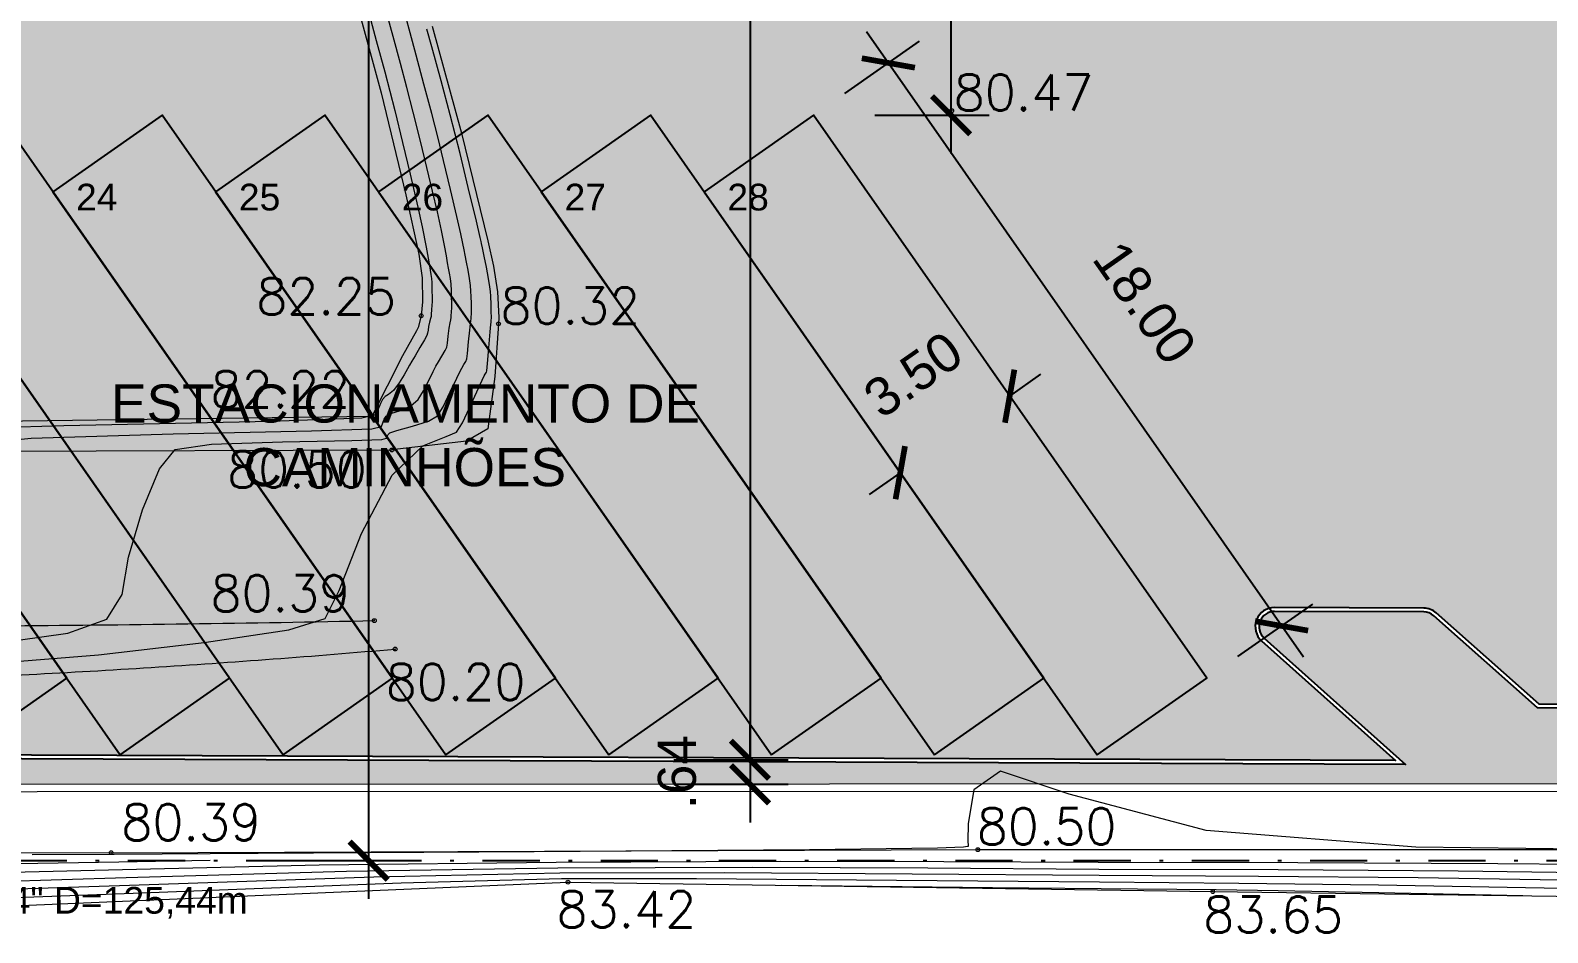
# Model space of a CAD drawing. Header units: inches. Extents: x 1286 to 7442, y -84 to 3420.
# Drawn here: x 1950.77 to 1990.55, y 40.65 to 64.3 of the extents above; entities that cross this region are included whole.
import ezdxf

# ---------------------------------------------------------------- set-up
doc = ezdxf.new("R2010")
doc.units = ezdxf.units.IN
doc.header["$LTSCALE"] = 3
doc.header["$MEASUREMENT"] = 0
doc.linetypes.add('DASHDOT', pattern=[1, 0.5, -0.25, 0, -0.25])
for name, color, linetype in [('ARQ_COTAS', 133, 'Continuous'), ('ARQ_HATCH', 8, 'Continuous'), ('ARQ_INDICAÇÃO', 133, 'Continuous'), ('ARQ_LIMITE', 6, 'DASHDOT'), ('ARQ_PONTO', 133, 'Continuous'), ('ARQ_RUA', 250, 'Continuous'), ('ARQ_TEXTO', 133, 'Continuous')]:
    doc.layers.add(name, color=color, linetype=linetype)
doc.layers.add('ARQ_TOPOGRAFIA', color=8, linetype='Continuous', lineweight=5)
doc.layers.add('ARQ_VISTA', color=2, linetype='Continuous', lineweight=5)
doc.styles.add('1-500', font='arial.ttf', dxfattribs={"height": 1})
doc.styles.add('ROMAN', font='romans__.ttf', dxfattribs={"height": 0.75})
doc.dimstyles.new('1 - 500', dxfattribs={"dimscale": 2, "dimtxt": 1, "dimasz": 0.5, "dimexe": 0.5, "dimexo": 0.5, "dimgap": 0.7, "dimtad": 1, "dimzin": 4, "dimdsep": 46, "dimtxsty": '1-500', "dimblk": 'ARCHTICK', "dimcen": 0.1, "dimdle": 0.5, "dimclrd": 256, "dimclre": 256, "dimclrt": 256, "dimazin": 0, "dimtfac": 1, "dimtix": 1, "dimtofl": 0, "dimtmove": 2, "dimatfit": 3, "dimldrblk": 'OPEN90', "dimfxl": 1, "dimfxlon": 1, "dimtolj": 1, "dimtzin": 0, "dimlwd": -1, "dimlwe": -1, "dimarcsym": 0})

# ---------------------------------------------------------------- blocks, each defined once
blk = doc.blocks.new('_ArchTick')
at = {"color": 0, "linetype": 'ByBlock', "const_width": 0.15}
blk.add_lwpolyline([(-0.5, -0.5), (0.5, 0.5)], dxfattribs=at)
blk = doc.blocks.new('*D80')
at = {"layer": 'ARQ_COTAS', "transparency": 16777216}
for p, q in [((1969.639396854063, 93.51031746615944), (1969.639396854063, 44.1840313292205)), ((1967.639396854063, 92.51031746615944), (1970.639396854063, 92.51031746615944)), ((1967.639396854063, 45.1840313292205), (1970.639396854063, 45.1840313292205))]:
    blk.add_line(p, q, dxfattribs=at)
at = {"layer": 'Defpoints', "color": 0, "transparency": 16777216}
for p in [(1966.143242244922, 92.51031746615944), (1966.143242244922, 45.1840313292205), (1969.639396854063, 45.1840313292205)]:
    blk.add_point(p, dxfattribs=at)
at = {"layer": 'ARQ_COTAS', "transparency": 16777216}
for p, rotation in [((1969.639396854063, 92.51031746615944), 90), ((1969.639396854063, 45.1840313292205), 270)]:
    blk.add_blockref('_ArchTick', p, dxfattribs=dict(at, rotation=rotation))
at = {"layer": 'ARQ_COTAS', "transparency": 16777216, "insert": (1967.728482802221, 68.8471743976894), "char_height": 1, "attachment_point": 5, "rotation": 90, "style": '1-500'}
blk.add_mtext('\\A1;47.33', dxfattribs=at)
blk = doc.blocks.new('_Open90')
at = {"color": 0, "linetype": 'ByBlock', "lineweight": -2}
for p, q in [((-0.5, 0.5), (0, 0)), ((0, 0), (-1, 0)), ((0, 0), (-0.5, -0.5))]:
    blk.add_line(p, q, dxfattribs=at)
blk = doc.blocks.new('*D81')
at = {"layer": 'ARQ_COTAS', "transparency": 16777216}
for p, q in [((1969.639396854066, 45.1840313292205), (1969.639396854066, 46.1840313292205)), ((1967.639396854066, 45.1840313292205), (1970.639396854066, 45.1840313292205)), ((1967.639396854066, 44.542336185397), (1970.639396854066, 44.54233618539701)), ((1969.639396854066, 44.54233618539701), (1969.639396854066, 43.54233618539701))]:
    blk.add_line(p, q, dxfattribs=at)
at = {"layer": 'Defpoints', "color": 0, "transparency": 16777216}
for p in [(1966.143242244922, 45.1840313292205), (1966.143353407896, 44.542336185397), (1969.639396854066, 44.54233618539701)]:
    blk.add_point(p, dxfattribs=at)
at = {"layer": 'ARQ_COTAS', "transparency": 16777216}
for p, rotation in [((1969.639396854066, 45.1840313292205), 270), ((1969.639396854066, 44.54233618539701), 90)]:
    blk.add_blockref('_ArchTick', p, dxfattribs=dict(at, rotation=rotation))
at = {"layer": 'ARQ_COTAS', "transparency": 16777216, "insert": (1967.728823866344, 44.86318375730819), "char_height": 1, "attachment_point": 5, "rotation": 90, "style": '1-500'}
blk.add_mtext('\\A1;.64', dxfattribs=at)
blk = doc.blocks.new('*D89')
at = {"layer": 'ARQ_COTAS', "transparency": 16777216}
for p, q in [((1959.639396854166, 97.63008145174632), (1959.639396854166, 41.5423377893011)), ((1957.639396854166, 96.63008145174632), (1960.639396854166, 96.63008145174632)), ((1957.639396854166, 42.5423377893011), (1960.639396854166, 42.5423377893011))]:
    blk.add_line(p, q, dxfattribs=at)
at = {"layer": 'Defpoints', "color": 0, "transparency": 16777216}
for p in [(1956.143242244797, 96.63008145174632), (1956.152612043656, 42.5423377893011), (1959.639396854166, 42.5423377893011)]:
    blk.add_point(p, dxfattribs=at)
at = {"layer": 'ARQ_COTAS', "transparency": 16777216}
for p, rotation in [((1959.639396854166, 96.63008145174632), 90), ((1959.639396854166, 42.5423377893011), 270)]:
    blk.add_blockref('_ArchTick', p, dxfattribs=dict(at, rotation=rotation))
at = {"layer": 'ARQ_COTAS', "transparency": 16777216, "insert": (1957.728823866444, 69.58620962052314), "char_height": 1, "attachment_point": 5, "rotation": 90, "style": '1-500'}
blk.add_mtext('\\A1;54.09', dxfattribs=at)
blk = doc.blocks.new('*D90')
at = {"layer": 'ARQ_COTAS', "transparency": 16777216}
for p, q in [((1984.150313429017, 47.87357977446834), (1972.694481617958, 64.26760056000796)), ((1972.123977003026, 62.64898574530082), (1974.086974247787, 64.02069111128401)), ((1982.43422563298, 47.89436703831518), (1984.397222877741, 49.26607240429837))]:
    blk.add_line(p, q, dxfattribs=at)
at = {"layer": 'Defpoints', "color": 0, "transparency": 16777216}
for p in [(1973.26727320851, 63.44789952073097), (1971.304275963749, 62.07619415474778), (1981.614524593703, 47.32157544776214)]:
    blk.add_point(p, dxfattribs=at)
at = {"layer": 'ARQ_COTAS', "transparency": 16777216}
for p, rotation in [((1973.26727320851, 63.44789952073097), 124.9451221725611), ((1983.577521838464, 48.69328081374533), 304.9451221725611)]:
    blk.add_blockref('_ArchTick', p, dxfattribs=dict(at, rotation=rotation))
at = {"layer": 'ARQ_COTAS', "transparency": 16777216, "insert": (1979.988496187138, 57.16495030774263), "char_height": 1, "attachment_point": 5, "rotation": 304.9451221725611, "style": '1-500'}
blk.add_mtext('\\A1;18.00', dxfattribs=at)
blk = doc.blocks.new('*D91')
at = {"layer": 'ARQ_COTAS', "transparency": 16777216}
for p, q in [((1976.448656466115, 54.71425987747489), (1975.875864875562, 55.53396091675188)), ((1976.448656466115, 54.71425987747489), (1977.268357505392, 55.28705146802793)), ((1973.579702828645, 52.70948931053942), (1973.006911238092, 53.52919034981642)), ((1973.579702828645, 52.70948931053942), (1972.760001789368, 52.1366977199865))]:
    blk.add_line(p, q, dxfattribs=at)
at = {"layer": 'Defpoints', "color": 0, "transparency": 16777216}
for p in [(1976.459400278725, 54.69888480125508), (1973.579702828645, 52.70948931053942), (1973.590446641256, 52.69411423431961)]:
    blk.add_point(p, dxfattribs=at)
at = {"layer": 'ARQ_COTAS', "transparency": 16777216}
for p, rotation in [((1976.448656466115, 54.71425987747489), 214.9451221725602), ((1973.579702828645, 52.70948931053942), 34.94512217256027)]:
    blk.add_blockref('_ArchTick', p, dxfattribs=dict(at, rotation=rotation))
at = {"layer": 'ARQ_COTAS', "transparency": 16777216, "insert": (1973.919624148216, 55.27825282827075), "char_height": 1, "attachment_point": 5, "rotation": 34.94512217256027, "style": '1-500'}
blk.add_mtext('\\A1;3.50', dxfattribs=at)
blk = doc.blocks.new('*D94')
at = {"layer": 'ARQ_COTAS', "transparency": 16777216}
for p, q in [((1974.910761044421, 61.07619415474786), (1974.910761044421, 93.51031746615946)), ((1972.910761044421, 92.51031746615946), (1975.910761044421, 92.51031746615946)), ((1972.910761044421, 62.07619415474786), (1975.910761044421, 62.07619415474786))]:
    blk.add_line(p, q, dxfattribs=at)
at = {"layer": 'Defpoints', "color": 0, "transparency": 16777216}
for p in [(1970.639396854064, 92.51031746615946), (1974.910761044421, 92.51031746615946), (1971.30427596375, 62.07619415474786)]:
    blk.add_point(p, dxfattribs=at)
at = {"layer": 'ARQ_COTAS', "transparency": 16777216}
for p, rotation in [((1974.910761044421, 92.51031746615946), 90), ((1974.910761044421, 62.07619415474786), 270)]:
    blk.add_blockref('_ArchTick', p, dxfattribs=dict(at, rotation=rotation))
at = {"layer": 'ARQ_COTAS', "transparency": 16777216, "insert": (1972.999846992579, 77.29325581045308), "char_height": 1, "attachment_point": 5, "rotation": 90, "style": '1-500'}
blk.add_mtext('\\A1;30.43', dxfattribs=at)

msp = doc.modelspace()

# ---------------------------------------------------------------- hatches: boundary and pattern name
at = {"layer": 'ARQ_HATCH'}
h = msp.add_hatch(dxfattribs=at)
h.set_pattern_fill('HONEY', color=8, scale=2, angle=315)
h.set_pattern_definition([(315, (0, 0), (0.4182581518689039, -0.1120719340210068), [0.25, -0.5]), (75.00000000000006, (0, 0), (-0.1120719340210065, 0.4182581518689039), [0.25, -0.5]), (14.99999999999995, (0, 0), (0.3061862178478974, 0.3061862178478972), [-0.5, 0.25])])
edge = h.paths.add_edge_path()
edge.add_line((2027.264263873145, 74.93027181012508), (2031.410676407761, 91.98383655521494))
edge.add_arc((2033.256888400558, 91.53494761833191), 1.900000000000196, 110.58273320129791, 166.3342500322517, ccw=False)
edge.add_line((2032.588925276076, 93.31366211603343), (2037.86227917266, 95.29397202513368))
edge.add_line((2037.86227917266, 95.29397202513368), (2043.072160634863, 105.9206885720141))
edge.add_arc((2044.77816516696, 105.0842983900613), 1.900000000000084, 116.9290907431349, 153.8830154237829, ccw=False)
edge.add_line((2043.917679025893, 106.7782770206919), (2053.022069696935, 111.4030118630496))
edge.add_line((2053.022069696935, 111.4030118630496), (2056.359390164587, 118.1862080381203))
edge.add_line((2056.359390164587, 118.1862080381203), (2053.503901311252, 119.7546874097703))
edge.add_line((2053.503901311252, 119.7546874097703), (2054.319026549484, 121.2517000310854))
edge.add_line((2054.319026549484, 121.2517000310854), (2043.547395978262, 126.33061456353))
edge.add_line((2043.547395978262, 126.33061456353), (2037.444955897168, 128.0662651690322))
edge.add_arc((2037.964737353313, 129.8937845910488), 1.900000000000024, 180.4111184818863, 254.12323478683828, ccw=False)
edge.add_line((2036.064786264756, 129.8801515028979), (2035.938087219433, 147.5373386653158))
edge.add_line((2035.938087219433, 147.5373386653158), (2028.886049742801, 160.0683086363287))
edge.add_line((2028.886049742801, 160.0683086363287), (2019.551983432844, 156.9053925044673))
edge.add_line((2019.551983432844, 156.9053925044673), (2019.224547345852, 96.38867509817993))
edge.add_arc((2015.224605895302, 96.41031746797296), 3.999999999999855, 270.00000000175544, 359.68999437549314, ccw=False)
edge.add_line((2015.224605895424, 92.41031746797293), (1829.908059321895, 92.41031746228455))
edge.add_line((1829.908059321895, 92.41031746228455), (1821.139023796369, 51.94682778435836))
edge.add_line((1821.139023796369, 51.94682778435836), (1820.715427310113, 49.99220096145027))
edge.add_line((1820.715427310113, 49.99220096145027), (1819.882381543604, 46.14822762181966))
edge.add_line((1819.882381543604, 46.14822762181966), (1820.586895520249, 45.27151838692734))
edge.add_line((1820.586895520249, 45.27151838692734), (1825.661573923055, 45.25360175867486))
edge.add_line((1825.661573923055, 45.25360175867486), (1825.661079643, 45.11360263122397))
edge.add_line((1825.661079643, 45.11360263122397), (1837.917567904201, 45.07032994939748))
edge.add_line((1837.917567904201, 45.07032994939748), (1837.918238712847, 45.2603287652306))
edge.add_line((1837.918238712847, 45.2603287652306), (1843.088203466844, 45.24207571957579))
edge.add_line((1843.088203466844, 45.24207571957579), (1847.116079432678, 49.56277483984577))
edge.add_arc((1847.481808680162, 49.22183185702399), 0.5000000000000102, 89.76917005364379, 137.0088045831847, ccw=False)
edge.add_line((1847.483823046, 49.72182779933785), (1868.081214267397, 49.63884576341572))
edge.add_arc((1868.079199901558, 49.13884982110188), 0.5000000000000427, 33.18397013226132, 89.76917005364379, ccw=False)
edge.add_line((1868.497658638882, 49.4125143696976), (1870.97321147254, 45.62716212635685))
edge.add_line((1870.97321147254, 45.62716212635685), (1900.946390571415, 45.50640725026851))
edge.add_line((1900.946390571415, 45.50640725026851), (1898.819867647587, 48.7384985865132))
edge.add_arc((1899.23756746294, 49.01332009996092), 0.4999999999999962, 89.76917005364379, 213.3425265700413, ccw=False)
edge.add_line((1899.239581828779, 49.51331604227477), (1901.823614057921, 49.50290558529223))
edge.add_arc((1901.821599692082, 49.00290964297859), 0.4999999999998438, 34.945122172554875, 89.76917005364368, ccw=False)
edge.add_line((1902.23145021172, 49.28930543825498), (1904.885958721593, 45.49053565846148))
edge.add_line((1904.885958721593, 45.49053565846148), (1942.564058627547, 45.33873947193155))
edge.add_line((1942.564058627547, 45.33873947193155), (1940.437535703718, 48.57083080817624))
edge.add_arc((1940.855235519072, 48.84565232162396), 0.4999999999999962, 89.76917005364379, 213.3425265700413, ccw=False)
edge.add_line((1940.857249884911, 49.3456482639378), (1943.257650033538, 49.33597761733893))
edge.add_arc((1943.255635667699, 48.8359816750252), 0.4999999999999291, 34.94512216524589, 89.76917005364379, ccw=False)
edge.add_line((1943.665486187374, 49.12237747024937), (1946.319994696487, 45.32360769051108))
edge.add_line((1946.319994696487, 45.32360769051108), (1986.561594563938, 45.161483766667))
edge.add_line((1986.561594563938, 45.161483766667), (1983.054542666225, 48.30180528033523))
edge.add_arc((1983.388083589192, 48.67429749865212), 0.4999999999999505, 89.76917005364379, 228.1577621708837, ccw=False)
edge.add_line((1983.390097955031, 49.17429344096593), (1987.305575118959, 49.158518906066))
edge.add_arc((1987.30356075312, 48.65852296375247), 0.4999999999997231, 48.46062740960389, 89.76917005364368, ccw=False)
edge.add_line((1987.635128033179, 49.03277306568157), (1990.328791761928, 46.64631878996843))
edge.add_line((1990.328791761928, 46.64631878996843), (2013.483794201778, 46.55301459553719))
edge.add_line((2013.483794201778, 46.55301459553719), (2013.545179060348, 51.58180582048205))
edge.add_line((2013.545179060348, 51.58180582048205), (2012.450108901382, 52.7951534511168))
edge.add_arc((2013.860599214518, 54.06814876789851), 1.899999999999849, 164.556019916617, 222.0668745643654, ccw=False)
edge.add_line((2012.029205782365, 54.57411131262442), (2016.29813887952, 70.02603778015782))
edge.add_arc((2018.129532311673, 69.52007523543185), 1.900000000000261, 110.32742488438049, 164.556019916619, ccw=False)
edge.add_line((2017.469501692134, 71.30174848866083), (2027.264263873145, 74.93027181012508))
h.paths.add_polyline_path([(1891.92789943967, 70.99772158402979), (1891.815981584132, 65.09878317160232), (1891.770455676794, 62.69921500383526), (1891.658537821256, 56.80027659140782), (1864.713386937372, 57.31149459255134), (1864.982748555785, 71.50893958517332)], flags=16)
at = {"layer": 'ARQ_HATCH', "transparency": 33554534}
h = msp.add_hatch(color=124, dxfattribs=at)
h.dxf.hatch_style = 1
h.paths.add_polyline_path([(1868.08081139423, 49.53884657495291), (1847.483420172832, 49.62182861087508, 0.2090913768018032), (1847.189225282175, 49.49458624328143), (1843.224468133435, 45.24159462438485), (1856.89280388899, 45.19333728251831), (1888.226184636285, 44.53057066945212), (2013.471578799441, 44.55226734363185), (2013.471578799441, 45.55230025796133), (2013.482573583643, 46.45301870221703), (1990.29069348999, 46.54647149692543), (1987.568814577167, 48.95792304529568, 0.1822200902164816), (1987.305172245791, 49.05851971760322), (1983.389695081863, 49.07429425250316, 0.6897803296616837), (1983.121250850819, 48.37630372399862), (1986.824362486987, 45.06042432507651), (1946.26773054037, 45.22381743893738), (1943.583516083439, 49.06509831120456, 0.2438848900125911), (1943.25724716037, 49.23597842887623), (1940.856847011743, 49.24564907547504, 0.5983297696780409), (1940.521075666789, 48.62579511086578), (1942.750049376945, 45.23798934748289), (1904.833694565485, 45.39074540688775), (1902.149480107793, 49.2320262791997, 0.2438848899787887), (1901.823211184753, 49.40290639682949), (1899.239178955612, 49.413316853812, 0.5983297696780524), (1898.903407610658, 48.79346288920274), (1901.132381320813, 45.40565712581985), (1870.918981242699, 45.52737979563093), (1868.413966891417, 49.35778145997844, 0.2520418845855966)])

# ---------------------------------------------------------------- linework, layer by layer
at = {"layer": 'ARQ_INDICAÇÃO'}
for points in [[(1948.856625077125, 45.31680488082684), (1951.725578714594, 47.32157544776219), (1941.41533008464, 62.07619415474783), (1938.546376447171, 60.07142358781248)], [(1953.126474488426, 45.31680488082684), (1955.995428125895, 47.32157544776219), (1945.685179495941, 62.07619415474783), (1942.816225858472, 60.07142358781248)], [(1957.396323899727, 45.31680488082684), (1960.265277537196, 47.32157544776219), (1949.955028907242, 62.07619415474783), (1947.086075269773, 60.07142358781248)], [(1961.666173311028, 45.31680488082684), (1964.535126948498, 47.32157544776219), (1954.224878318544, 62.07619415474783), (1951.355924681074, 60.07142358781248)], [(1965.93602272233, 45.31680488082684), (1968.804976359799, 47.32157544776219), (1958.494727729845, 62.07619415474783), (1955.625774092376, 60.07142358781248)], [(1970.205872133631, 45.31680488082684), (1973.0748257711, 47.32157544776219), (1962.764577141146, 62.07619415474783), (1959.895623503677, 60.07142358781248)], [(1974.475721544932, 45.31680488082684), (1977.344675182401, 47.32157544776219), (1967.034426552447, 62.07619415474783), (1964.165472914978, 60.07142358781248)], [(1978.745570956233, 45.31680488082684), (1981.614524593703, 47.32157544776219), (1971.304275963749, 62.07619415474783), (1968.435322326279, 60.07142358781248)]]:
    msp.add_lwpolyline(points, close=True, dxfattribs=at)
at = {"layer": 'ARQ_LIMITE'}
msp.add_lwpolyline([(2056.768954649237, 121.3596924900808), (2043.891094071925, 127.382089434544), (2037.172015684238, 129.104434743876), (2037.06754120901, 147.9771660718866), (2018.122519126209, 181.6411254036971), (2010.089927579847, 199.6688570178844), (2002.34067173921, 209.8162104379185), (1990.860758651299, 216.9020706679471), (1967.983358651304, 225.2690706684978), (1944.921458651301, 233.5713706690616), (1920.735258651275, 240.1220706686177), (1908.659158651299, 241.552670669163), (1862.414958651283, 243.0698706678845), (1819.12765865085, 43.32667067123428), (1856.89280388899, 43.1933372825183), (1888.226184636285, 42.53057066945211), (2013.661578799441, 42.55230025796072), (2013.771958651301, 51.7820706687667), (2018.174458651298, 69.44527066906767), (2029.091858651274, 73.43887066876368), (2033.344658651291, 91.35427066905277), (2039.201958651294, 93.5538706689872), (2044.830058651296, 104.9203706685253), (2054.540958651272, 109.975170668567)], dxfattribs=at)
at = {"layer": 'ARQ_RUA'}
for points in [[(2013.483391250247, 46.45301540739018), (1990.29069348999, 46.54647149692543), (1987.568814577167, 48.95792304529578, 0.1822200902165131), (1987.305172245791, 49.05851971760322), (1983.389695081863, 49.07429425250316, 0.6897803296616857), (1983.121250850819, 48.37630372399858), (1986.824362486987, 45.06042432507651), (1946.26773054037, 45.22381743893738)], [(2013.483794201778, 46.5530145955372), (1990.328791761928, 46.64631878996843), (1987.635128033179, 49.03277306568165, 0.1822200902164751), (1987.305575118959, 49.158518906066), (1983.390097955031, 49.17429344096592, 0.6897803296616897), (1983.054542666225, 48.30180528033523), (1986.561594563938, 45.161483766667), (1946.319994696487, 45.32360769051107)]]:
    msp.add_lwpolyline(points, format="xyb", dxfattribs=at)
at = {"layer": 'ARQ_TOPOGRAFIA', "linetype": 'Continuous', "ltscale": 0.4000000059604645}
for p, q in [((1959.245138252492, 65.31477045303063, 82.26772147329997), (1959.96804548665, 62.66380048764722, 82.26084776916483)), ((1961.305888508552, 64.41193570790665, 80.33266529200344), (1962.073408191925, 61.60754304228202, 80.32660681698829)), ((1959.96804548665, 62.66380048764722, 82.26084776916483), (1960.61347690046, 59.99291020294503, 82.2539740650297)), ((1962.073408191925, 61.60754304228202, 80.32660681698829), (1962.763486005006, 58.7830966733195, 80.32054834197312)), ((1960.61347690046, 59.99291020294503, 82.2539740650297), (1960.952199561627, 58.43512556550876, 82.24998621228092)), ((1962.763486005006, 58.7830966733195, 80.32054834197312), (1962.913231365255, 58.12172794004754, 80.31913539274697)), ((1960.952199561627, 58.43512556550876, 82.24998621228092), (1961.040541189974, 57.81597510015444, 82.24844771107665)), ((1962.913231365255, 58.12172794004754, 80.31913539274697), (1963.021803223284, 57.45137890277282, 80.31773506614626)), ((1961.040541189974, 57.81597510015444, 82.24844771107665), (1961.049206228567, 57.19061403943078, 82.24690920987238)), ((1963.021803223284, 57.45137890277282, 80.31773506614626), (1963.050857275161, 56.77291627077238, 80.31633473954555)), ((1961.049206228567, 57.19061403943078, 82.24690920987238), (1961.016758651287, 56.82227066939549, 82.246)), ((1960.937797069393, 56.5150702189453, 82.24270822773859), (1960.897170262546, 56.42341786844508, 82.24167027162741)), ((1961.016758651287, 56.82227066939549, 82.246), (1960.937797069393, 56.5150702189453, 82.24270822773859)), ((1963.045958651277, 56.61057066952662, 80.316), (1962.944735552202, 55.22832196613626, 80.29807761607066)), ((1963.050857275161, 56.77291627077238, 80.31633473954555), (1963.045958651277, 56.61057066952662, 80.316)), ((1960.897170262546, 56.42341786844508, 82.24167027162741), (1960.531611793664, 55.77049675805346, 82.2338035111611)), ((1960.531611793664, 55.77049675805346, 82.2338035111611), (1959.719358651277, 54.18347066862361, 82.215)), ((1962.944735552202, 55.22832196613626, 80.29807761607066), (1962.763944490394, 53.8542141880639, 80.28015523214127)), ((1959.719358651277, 54.18347066862361, 82.215), (1940.570858651296, 53.91777066921667, 82.268)), ((1962.763944490394, 53.8542141880639, 80.28015523214127), (1962.209236841842, 53.53859708493427, 80.26223284821197)), ((1962.209236841842, 53.53859708493427, 80.26223284821197), (1960.250458651299, 53.30447066796795, 80.5)), ((1940.728258651292, 53.24357066897527, 82.134), (1960.250458651299, 53.30447066796795, 80.5)), ((1933.18655865129, 42.77807066811101, 80.227), (1952.888258651295, 42.74897066911534, 80.389)), ((1952.888258651295, 42.74897066911534, 80.389), (1975.614258651291, 42.8291706688501, 80.505)), ((1975.614258651291, 42.8291706688501, 80.505), (1994.524158651289, 42.83597066847459, 80.483)), ((1941.858258651297, 40.99327066948489, 83.54), (1964.866458651279, 41.97827066888885, 83.424)), ((1964.866458651279, 41.97827066888885, 83.424), (1981.775958651288, 41.73027066921667, 83.653)), ((1981.775958651288, 41.73027066921667, 83.653), (1999.146758651292, 41.50547066924945, 83.326))]:
    msp.add_line(p, q, dxfattribs=at)
at = {"layer": 'ARQ_TOPOGRAFIA', "ltscale": 0.4000000059604645}
for p, q in [((1959.628357888945, 64.82607583736853), (1959.841154509591, 64.03955161234217)), ((1960.283848219889, 64.13851384481268), (1960.120649744717, 64.74012282898502)), ((1960.726541930217, 64.23747607914584), (1960.612941600488, 64.65416981687622)), ((1960.473820150994, 63.4366958386995), (1960.283848219889, 64.13851384481268)), ((1960.884573355946, 63.65449659747855), (1960.726541930217, 64.23747607914584)), ((1961.295326560958, 63.87229735439495), (1961.169235640515, 64.33643831534164)), ((1959.841154509591, 64.03955161234217), (1960.063066945982, 63.21889507992045)), ((1961.537050959148, 62.98124193062858), (1961.295326560958, 63.87229735439495)), ((1960.645109424036, 62.80071823520438), (1960.473820150994, 63.4366958386995)), ((1961.091080191563, 62.8909800838478), (1960.884573355946, 63.65449659747855)), ((1960.063066945982, 63.21889507992045), (1960.199138656422, 62.71045638656096)), ((1961.294467863587, 62.12552507815735), (1961.091080191563, 62.8909800838478)), ((1961.778180909187, 62.08891519753114), (1961.537050959148, 62.98124193062858)), ((1960.199138656422, 62.71045638656096), (1960.327041772416, 62.19874484127239)), ((1960.810754817987, 62.16213496064619), (1960.645109424036, 62.80071823520438)), ((1960.327041772416, 62.19874484127239), (1960.528423221713, 61.3638204190679)), ((1960.989456082043, 61.4366981409289), (1960.810754817987, 62.16213496064619)), ((1961.450488942373, 61.50957586278991), (1961.294467863587, 62.12552507815735)), ((1961.911521802733, 61.58245358278827), (1961.778180909187, 62.08891519753114)), ((1974.929058651283, 62.19737066922561), (1974.929058651283, 62.19737066922561)), ((1960.528423221713, 61.3638204190679), (1960.728200444417, 60.52978657221274)), ((1961.164061952721, 60.71144821157531), (1960.989456082043, 61.4366981409289)), ((1961.599923461054, 60.89310985093788), (1961.450488942373, 61.50957586278991)), ((1962.035784969357, 61.07477148657517), (1961.911521802733, 61.58245358278827)), ((1961.783041226812, 60.13395625015573), (1961.599923461054, 60.89310985093788)), ((1962.252061976254, 60.18096330238358), (1962.035784969357, 61.07477148657517)), ((1960.728200444417, 60.52978657221274), (1960.844999727899, 60.03994214756266)), ((1961.314020477341, 60.08694919792787), (1961.164061952721, 60.71144821157531)), ((1961.441027958866, 59.54657118989007), (1961.314020477341, 60.08694919792787)), ((1961.953043681093, 59.42281830718593), (1961.783041226812, 60.13395625015573)), ((1962.465059403261, 59.2990654207565), (1962.252061976254, 60.18096330238358)), ((1960.844999727899, 60.03994214756266), (1960.92901223664, 59.67032407818214)), ((1960.92901223664, 59.67032407818214), (1961.040785818641, 59.15354824846462)), ((1961.549283171353, 59.06077461911217), (1961.441027958866, 59.54657118989007)), ((1962.057780524065, 58.96800098975972), (1961.953043681093, 59.42281830718593)), ((1962.566277876747, 58.87522736040727), (1962.465059403261, 59.2990654207565)), ((1961.040785818641, 59.15354824846462), (1961.150730178739, 58.61580821534471)), ((1961.63074651764, 58.66557518986837), (1961.549283171353, 59.06077461911217)), ((1962.11076285657, 58.71534216439203), (1962.057780524065, 58.96800098975972)), ((1961.150730178739, 58.61580821534471), (1961.218732299243, 58.23675571789817)), ((1961.679425159138, 58.39527157915608), (1961.63074651764, 58.66557518986837)), ((1962.140118019033, 58.55378743855135), (1962.11076285657, 58.71534216439203)), ((1962.166776909191, 58.40718055737988), (1962.140118019033, 58.55378743855135)), ((1962.590779195471, 58.76510913705305), (1962.566277876747, 58.87522736040727)), ((1962.600810878928, 58.71230329794661), (1962.590779195471, 58.76510913705305)), ((1962.623802156439, 58.6026220511444), (1962.600810878928, 58.71230329794661)), ((1962.671939162992, 58.38165992719905), (1962.623802156439, 58.6026220511444)), ((1961.218732299243, 58.23675571789817), (1961.252726414608, 58.0162975679882)), ((1961.709751661914, 58.21173906361536), (1961.679425159138, 58.39527157915608)), ((1961.737576785399, 58.06550083344654), (1961.709751661914, 58.21173906361536)), ((1962.20475797421, 58.22358038125412), (1962.166776909191, 58.40718055737988)), ((1962.247626301822, 58.01300813106672), (1962.20475797421, 58.22358038125412)), ((1962.731253945898, 58.09192111378388), (1962.671939162992, 58.38165992719905)), ((1962.783418962139, 57.80061976833121), (1962.731253945898, 58.09192111378388)), ((1961.252726414608, 58.0162975679882), (1961.270395596588, 57.90742128750161)), ((1961.270395596588, 57.90742128750161), (1961.28037101364, 57.85518216749505)), ((1961.28037101364, 57.85518216749505), (1961.287916196965, 57.80261503567771)), ((1961.287916196965, 57.80261503567771), (1961.293876031577, 57.6926050543584)), ((1961.293876031577, 57.6926050543584), (1961.298126440979, 57.49661698972658)), ((1961.763998657745, 57.93409514834956), (1961.737576785399, 58.06550083344654)), ((1961.786417118699, 57.80194994656221), (1961.763998657745, 57.93409514834956)), ((1961.802191486047, 57.65403680538611), (1961.786417118699, 57.80194994656221)), ((1962.284918040405, 57.80128485744671), (1962.247626301822, 58.01300813106672)), ((1962.310506940488, 57.61546855082587), (1962.284918040405, 57.80128485744671)), ((1962.818822394929, 57.57690029999093), (1962.783418962139, 57.80061976833121)), ((1961.298126440979, 57.49661698972658), (1961.30108614812, 57.30058364232854)), ((1961.30108614812, 57.30058364232854), (1961.302606258792, 57.18552425538973)), ((1961.810014782142, 57.48300997575597), (1961.802191486047, 57.65403680538611)), ((1961.813955369627, 57.31171077152566), (1961.810014782142, 57.48300997575597)), ((1961.817752771185, 57.16370618192331), (1961.813955369627, 57.31171077152566)), ((1962.321903123306, 57.46940295806007), (1962.310506940488, 57.61546855082587)), ((1962.326824591193, 57.32283790072278), (1962.321903123306, 57.46940295806007)), ((1962.332899283578, 57.1418881047316), (1962.326824591193, 57.32283790072278)), ((1962.833791464469, 57.45579594222681), (1962.818822394929, 57.57690029999093)), ((1962.839693812701, 57.3339650299199), (1962.833791464469, 57.45579594222681)), ((1962.84804579597, 57.12007002940253), (1962.839693812701, 57.3339650299199)), ((1961.290643508681, 56.97799429705218), (1961.281036400982, 56.86591387202815)), ((1961.299724610395, 57.09833581780867), (1961.290643508681, 56.97799429705218)), ((1961.302606258792, 57.18552425538973), (1961.299724610395, 57.09833581780867)), ((1961.806417041331, 56.83029601385669), (1961.813232337754, 56.92030203005151)), ((1961.813232337754, 56.92030203005151), (1961.818455809047, 57.03527883848027)), ((1961.818455809047, 57.03527883848027), (1961.817752771185, 57.16370618192331)), ((1962.337187007641, 56.97222185728923), (1962.332899283578, 57.1418881047316)), ((1962.335821166827, 56.86260976118819), (1962.337187007641, 56.97222185728923)), ((1962.855918206264, 56.9091648760982), (1962.84804579597, 57.12007002940253)), ((1962.858409995901, 56.80491749232487), (1962.855918206264, 56.9091648760982)), ((1961.016758651287, 56.82227066939549), (1961.016758651287, 56.82227066939549)), ((1961.213107597188, 56.54294543748573), (1961.196811743273, 56.44462016632632)), ((1961.239341398807, 56.65790186298863), (1961.213107597188, 56.54294543748573)), ((1961.263778846293, 56.75384888088183), (1961.239341398807, 56.65790186298863)), ((1961.275115738612, 56.80652047728972), (1961.263778846293, 56.75384888088183)), ((1961.281036400982, 56.86591387202815), (1961.275115738612, 56.80652047728972)), ((1961.751419608441, 56.49529167858736), (1961.77507157841, 56.63648804126159)), ((1961.77507157841, 56.63648804126159), (1961.793224198093, 56.71944281680361)), ((1961.793224198093, 56.71944281680361), (1961.801724768553, 56.77250759525077)), ((1961.801724768553, 56.77250759525077), (1961.806417041331, 56.83029601385669)), ((1962.289731619665, 56.44763791782633), (1962.310801758013, 56.61507421580927)), ((1962.310801758013, 56.61507421580927), (1962.322669549834, 56.68503674900011)), ((1962.322669549834, 56.68503674900011), (1962.328333798523, 56.73849470948652)), ((1962.328333798523, 56.73849470948652), (1962.33179768168, 56.79467815195994)), ((1962.33179768168, 56.79467815195994), (1962.335821166827, 56.86260976118819)), ((1962.828043630889, 56.39998415892796), (1962.846531937645, 56.59366039221958)), ((1962.846531937645, 56.59366039221958), (1962.852114901605, 56.6506306849219)), ((1962.852114901605, 56.6506306849219), (1962.854942828493, 56.70448182744757)), ((1962.854942828493, 56.70448182744757), (1962.857178322, 56.75906029378847)), ((1962.857178322, 56.75906029378847), (1962.858409995901, 56.80491749232487)), ((1963.045958651277, 56.61057066952662), (1963.045958651277, 56.61057066952662)), ((1961.103150781146, 56.19287566317097), (1960.985974047118, 55.98798567836956)), ((1961.163607216284, 56.30610573513285), (1961.103150781146, 56.19287566317097)), ((1961.184920014861, 56.36980158870892), (1961.163607216284, 56.30610573513285)), ((1961.196811743273, 56.44462016632632), (1961.184920014861, 56.36980158870892)), ((1961.68770988235, 55.99783551728205), (1961.707928618376, 56.10210956668333)), ((1961.707928618376, 56.10210956668333), (1961.728133068933, 56.29045261291639)), ((1961.728133068933, 56.29045261291639), (1961.751419608441, 56.49529167858736)), ((1962.230937221921, 55.83441754465775), (1962.259454394622, 56.13628505764381)), ((1962.259454394622, 56.13628505764381), (1962.289731619665, 56.44763791782633)), ((1962.79077572031, 55.98211750423388), (1962.828043630889, 56.39998415892796)), ((1960.858981339105, 55.77170808089749), (1960.770745716338, 55.62759097328262)), ((1960.985974047118, 55.98798567836956), (1960.858981339105, 55.77170808089749)), ((1961.471840460017, 55.61196595093087), (1961.561524560664, 55.76470434142129)), ((1961.561524560664, 55.76470434142129), (1961.644276477444, 55.90940063295738)), ((1961.644276477444, 55.90940063295738), (1961.68770988235, 55.99783551728205)), ((1962.211812548474, 55.68956530129389), (1962.230937221921, 55.83441754465775)), ((1962.753945825465, 55.56672552449481), (1962.79077572031, 55.98211750423388)), ((1960.657281940443, 55.4274006023802), (1960.573402896454, 55.276422510276)), ((1960.712034188986, 55.52988771198169), (1960.657281940443, 55.4274006023802)), ((1960.770745716338, 55.62759097328262), (1960.712034188986, 55.52988771198169)), ((1961.216413907463, 55.12608546053843), (1961.330417736277, 55.36030389776305)), ((1961.330417736277, 55.36030389776305), (1961.404821364489, 55.50007772667185)), ((1961.404821364489, 55.50007772667185), (1961.471840460017, 55.61196595093087)), ((1961.948801283539, 55.19072008168177), (1962.038897012641, 55.37256448006109)), ((1962.038897012641, 55.37256448006109), (1962.084699580959, 55.45222382096426)), ((1962.084699580959, 55.45222382096426), (1962.137075074239, 55.54142300633566)), ((1962.137075074239, 55.54142300633566), (1962.185402173771, 55.62592560646907)), ((1962.185402173771, 55.62592560646907), (1962.211812548474, 55.68956530129389)), ((1962.697558701871, 55.29248169286029), (1962.712625587756, 55.31814166938738)), ((1962.712625587756, 55.31814166938738), (1962.726527870098, 55.34245057811813)), ((1962.726527870098, 55.34245057811813), (1962.73591521454, 55.38129508716838)), ((1962.73591521454, 55.38129508716838), (1962.753945825465, 55.56672552449481)), ((1960.439282372088, 55.06017396075503), (1960.28921249793, 54.8620955388792)), ((1960.573402896454, 55.276422510276), (1960.439282372088, 55.06017396075503)), ((1961.081576416753, 54.85719856096284), (1961.216413907463, 55.12608546053843)), ((1961.775545874425, 54.82477031869666), (1961.948801283539, 55.19072008168177)), ((1962.334677841416, 54.52345517685489), (1962.56718483083, 55.02113626560048)), ((1962.56718483083, 55.02113626560048), (1962.672972660821, 55.24505123531298)), ((1962.672972660821, 55.24505123531298), (1962.697558701871, 55.29248169286029)), ((1959.948213156709, 54.51879699935989), (1959.887325521606, 54.37069615011887)), ((1960.003893628094, 54.6310120973535), (1959.948213156709, 54.51879699935989)), ((1960.069446937548, 54.70474720036463), (1960.003893628094, 54.6310120973535)), ((1960.163292970876, 54.75947231462077), (1960.069446937548, 54.70474720036463)), ((1960.28921249793, 54.8620955388792), (1960.163292970876, 54.75947231462077)), ((1960.749193691317, 54.4593808710374), (1960.941635464569, 54.6298183504291)), ((1960.941635464569, 54.6298183504291), (1961.081576416753, 54.85719856096284)), ((1961.58974993708, 54.43797461351232), (1961.775545874425, 54.82477031869666)), ((1962.097923457379, 54.01875066419915), (1962.334677841416, 54.52345517685489)), ((1959.465450603533, 54.13388891367094), (1957.085385442148, 54.0515850636907)), ((1959.834149372171, 54.23012267833428), (1959.465450603533, 54.13388891367094)), ((1959.719358651277, 54.18347066862361), (1959.719358651277, 54.18347066862361)), ((1959.887325521606, 54.37069615011887), (1959.834149372171, 54.23012267833428)), ((1960.008236564801, 54.01545432245211), (1960.048828321556, 54.114188222567)), ((1960.048828321556, 54.114188222567), (1960.097708243778, 54.19180023519174)), ((1960.097708243778, 54.19180023519174), (1960.223727705878, 54.26057060656921)), ((1960.223727705878, 54.26057060656921), (1960.474776475214, 54.34241631476061)), ((1960.474776475214, 54.34241631476061), (1960.749193691317, 54.4593808710374)), ((1961.209174884734, 54.05666619760768), (1961.443988557108, 54.19946274010317)), ((1961.443988557108, 54.19946274010317), (1961.58974993708, 54.43797461351232)), ((1951.644955698768, 53.93981899356321), (1946.05515518961, 53.77049131167905)), ((1950.786789676833, 53.61531776411311), (1954.513323349605, 53.72820288536922)), ((1957.085385442148, 54.0515850636907), (1951.644955698768, 53.93981899356321)), ((1954.513323349605, 53.72820288536922), (1958.140276511887, 53.80271359940843)), ((1958.140276511887, 53.80271359940843), (1959.726986619429, 53.85758283397035)), ((1959.726986619429, 53.85758283397035), (1959.972785798531, 53.92173867707924)), ((1959.972785798531, 53.92173867707924), (1960.008236564801, 54.01545432245211)), ((1960.149443486433, 53.70957944577412), (1960.191522859463, 53.75258837489263)), ((1960.191522859463, 53.75258837489263), (1960.378008474236, 53.81639401463644)), ((1960.378008474236, 53.81639401463644), (1960.78625997961, 53.92536031303779)), ((1960.78625997961, 53.92536031303779), (1961.209174884734, 54.05666619760768)), ((1961.669156078122, 53.65395152604059), (1961.946341649589, 53.76910712977723)), ((1961.946341649589, 53.76910712977723), (1962.097923457379, 54.01875066419915)), ((1948.923029262212, 53.42770420795159), (1950.786789676833, 53.61531776411311)), ((1954.151899118082, 52.81155261432604), (1954.569204799413, 53.32070031052307)), ((1954.569204799413, 53.32070031052307), (1955.518424164056, 53.46014421840982)), ((1955.518424164056, 53.46014421840982), (1957.381691000443, 53.51658677717523)), ((1957.381691000443, 53.51658677717523), (1959.195167581569, 53.55384213326351)), ((1959.195167581569, 53.55384213326351), (1959.988522635354, 53.58127675054447)), ((1959.988522635354, 53.58127675054447), (1960.111422224891, 53.61335467209891)), ((1960.111422224891, 53.61335467209891), (1960.129147608055, 53.66021249664799)), ((1960.129147608055, 53.66021249664799), (1960.149443486433, 53.70957944577412)), ((1960.254862725404, 52.64202335698382), (1961.06306516931, 53.41703005356566)), ((1961.06306516931, 53.41703005356566), (1961.669156078122, 53.65395152604059)), ((1960.250458651299, 53.30447066796795), (1960.250458651299, 53.30447066796795)), ((1953.71111045573, 51.73745194671528), (1954.151899118082, 52.81155261432604)), ((1959.453602264915, 51.11816648987905), (1960.254862725404, 52.64202335698382)), ((1953.344362160209, 50.49185047333912), (1953.71111045573, 51.73745194671528)), ((1958.867280795053, 49.61697770317868), (1959.453602264915, 51.11816648987905)), ((1953.174594662345, 49.51842065749542), (1953.344362160209, 50.49185047333912)), ((1952.773496713216, 48.87301481177882), (1953.174594662345, 49.51842065749542)), ((1958.500337229332, 48.8856036722459), (1958.867280795053, 49.61697770317868)), ((1951.754829967471, 48.50422088837103), (1952.773496713216, 48.87301481177882)), ((1955.328951371212, 48.26040132379011), (1957.544034616778, 48.59142157470659)), ((1957.544034616778, 48.59142157470659), (1958.500337229332, 48.8856036722459)), ((1959.78865865128, 48.83177066815869), (1959.78865865128, 48.83177066815869)), ((1950.451899373689, 48.31938955036775), (1951.754829967471, 48.50422088837103)), ((1952.556103229774, 47.93265327846483), (1955.328951371212, 48.26040132379011)), ((1950.057936158544, 47.73499819671587), (1952.556103229774, 47.93265327846483)), ((1960.334958651296, 48.08687066880838), (1960.334958651296, 48.08687066880838)), ((1976.211366913038, 44.88759734516815), (1975.510184474395, 44.39834871737138)), ((1978.008681383613, 44.28494106268362), (1976.211366913038, 44.88759734516815)), ((1975.510184474395, 44.39834871737138), (1975.364108831, 43.51111093943791)), ((1981.601644179947, 43.33458440227286), (1978.008681383613, 44.28494106268362)), ((1975.364108831, 43.51111093943791), (1975.350004889206, 43.05240753142015)), ((1975.350004889206, 43.05240753142015), (1975.357807069948, 42.9410727623649)), ((1987.093974324747, 42.89327212085799), (1981.601644179947, 43.33458440227286)), ((1952.969286921685, 42.70495325175897), (1950.818486264518, 42.69141374377386)), ((1952.888258651295, 42.74897066911534), (1952.888258651295, 42.74897066911534)), ((1956.739755099337, 42.732620865459), (1952.969286921685, 42.70495325175897)), ((1963.978148238111, 42.77424516750352), (1956.739755099337, 42.732620865459)), ((1971.203560423677, 42.82245535438732), (1963.978148238111, 42.77424516750352)), ((1974.552032008756, 42.86653228139357), (1971.203560423677, 42.82245535438732)), ((1975.237416516513, 42.89762599428968), (1974.552032008756, 42.86653228139357)), ((1975.344114089781, 42.9105574324526), (1975.237416516513, 42.89762599428968)), ((1975.360898179719, 42.91296190058664), (1975.344114089781, 42.9105574324526)), ((1975.357807069948, 42.9410727623649), (1975.361837320543, 42.91711920162515)), ((1975.361837320543, 42.91711920162515), (1975.360898179719, 42.91296190058664)), ((1975.614258651291, 42.8291706688501), (1975.614258651291, 42.8291706688501)), ((1992.047710698611, 42.82978952338771), (1987.093974324747, 42.89327212085799)), ((1953.181673083938, 42.29899969545976), (1948.297952166253, 42.17969116231279)), ((1953.085875621375, 42.50202757714168), (1948.917786841619, 42.43152086471991)), ((1955.485591454013, 42.54222223942951), (1953.085875621375, 42.50202757714168)), ((1958.34007366178, 42.42261076381282), (1953.181673083938, 42.29899969545976)), ((1953.277470546502, 42.09597181377784), (1959.057067994658, 42.26719688286857)), ((1964.556104499283, 42.49460094829873), (1958.34007366178, 42.42261076381282)), ((1959.057067994658, 42.26719688286857), (1964.603410471482, 42.35444880125896)), ((1964.65071644371, 42.21429665421919), (1959.774062327564, 42.11178300192432)), ((1970.439334321378, 42.51731712220089), (1964.556104499283, 42.49460094829873)), ((1964.603410471482, 42.35444880125896), (1969.703978021822, 42.36987549101786)), ((1968.968621722237, 42.22243385797218), (1964.65071644371, 42.21429665421919)), ((1973.89048586319, 42.18919647892789), (1968.968621722237, 42.22243385797218)), ((1969.703978021822, 42.36987549101786), (1974.304462628748, 42.34896578302459)), ((1974.718439394335, 42.50873508712129), (1970.439334321378, 42.51731712220089)), ((1978.792941216194, 42.15159668808655), (1973.89048586319, 42.18919647892789)), ((1974.304462628748, 42.34896578302459), (1978.782424619934, 42.32133637590186)), ((1978.771908023704, 42.49107606744246), (1974.718439394335, 42.50873508712129)), ((1984.000728827832, 42.48004842026011), (1978.771908023704, 42.49107606744246)), ((1978.782424619934, 42.32133637590186), (1983.484808063095, 42.30490777490512)), ((1983.484808063095, 42.30490777490512), (1988.204223641824, 42.27668784035222)), ((1989.246079636319, 42.46106365730838), (1984.000728827832, 42.48004842026011)), ((1988.204223641824, 42.27668784035222), (1992.659196548502, 42.21299992909507)), ((1993.255298279913, 42.41585939971582), (1989.246079636319, 42.46106365730838)), ((1953.373268009094, 41.89294393023328), (1947.058282815549, 41.67603175191061)), ((1947.678117490887, 41.92786145618037), (1953.277470546502, 42.09597181377784)), ((1959.774062327564, 42.11178300192432), (1953.373268009094, 41.89294393023328)), ((1953.469065471687, 41.68991604855136), (1960.491056660441, 41.95636911911742)), ((1960.491056660441, 41.95636911911742), (1964.698022415967, 42.07414450531677)), ((1964.698022415967, 42.07414450531677), (1968.23326542271, 42.07499222492651)), ((1964.866458651279, 41.97827066888885), (1964.866458651279, 41.97827066888885)), ((1968.23326542271, 42.07499222492651), (1973.476509097633, 42.02942717296855)), ((1970.478111053049, 41.89566499216334), (1975.996398899402, 41.83952410368101)), ((1973.476509097633, 42.02942717296855), (1978.803457812424, 41.98185699654595)), ((1975.996398899402, 41.83952410368101), (1979.795956192382, 41.80209251155929)), ((1982.968887298357, 42.12976712768749), (1978.792941216194, 42.15159668808655)), ((1978.803457812424, 41.98185699654595), (1982.452966533619, 41.95462648046986)), ((1979.795956192382, 41.80209251155929), (1981.861330457166, 41.78241174703316)), ((1981.861330457166, 41.78241174703316), (1983.490951381031, 41.75699248200134)), ((1982.452966533619, 41.95462648046986), (1986.120511652745, 41.90793620085196)), ((1987.16236764727, 42.09231201967076), (1982.968887298357, 42.12976712768749)), ((1986.120511652745, 41.90793620085196), (1991.466993085709, 41.80728098599092)), ((1992.06309481712, 42.01014045661167), (1987.16236764727, 42.09231201967076)), ((1946.438448140183, 41.42420204764084), (1953.469065471687, 41.68991604855136)), ((1981.775958651288, 41.73027066921667), (1981.775958651288, 41.73027066921667)), ((1983.490951381031, 41.75699248200134), (1986.12849976488, 41.7042582206227)), ((1986.12849976488, 41.7042582206227), (1988.651701984683, 41.65152806451396)), ((1988.651701984683, 41.65152806451396), (1989.90377424761, 41.62516333011762))]:
    msp.add_line(p, q, dxfattribs=at)
for centre in [(1974.929058651283, 62.19737066922561), (1961.016758651287, 56.82227066939549), (1963.045958651277, 56.61057066952662), (1959.719358651277, 54.18347066862361), (1960.250458651299, 53.30447066796795), (1959.78865865128, 48.83177066815869), (1960.334958651296, 48.08687066880838), (1952.888258651295, 42.74897066911534), (1975.614258651291, 42.8291706688501), (1964.866458651279, 41.97827066888885), (1981.775958651288, 41.73027066921667)]:
    msp.add_circle(centre, 0.05000000000000001, dxfattribs=at)
at = {"layer": 'ARQ_TOPOGRAFIA', "linetype": 'Continuous', "ltscale": 0.4000000059604645}
for centre, radius, start, end in [((1944.428838309278, 804.6147379686702), 755.9390304399585, 270.422995051097, 271.1642651210731), ((1936.816568337515, 317.6754391514164), 270.6124737321861, 273.628003622561, 274.9857516273547), ((1936.81656831967, 317.6754391514709), 270.6124737333698, 272.2702556215355, 273.6280036263303)]:
    msp.add_arc(centre, radius, start, end, dxfattribs=at)
at = {"layer": 'ARQ_TOPOGRAFIA', "ltscale": 0.4000000059604645}
for p in [(1974.929058651283, 62.19737066922561), (1961.016758651287, 56.82227066939549), (1963.045958651277, 56.61057066952662), (1959.719358651277, 54.18347066862361), (1960.250458651299, 53.30447066796795), (1959.78865865128, 48.83177066815869), (1960.334958651296, 48.08687066880838), (1952.888258651295, 42.74897066911534), (1975.614258651291, 42.8291706688501), (1964.866458651279, 41.97827066888885), (1981.775958651288, 41.73027066921667)]:
    msp.add_point(p, dxfattribs=at)
at = {"layer": 'ARQ_VISTA'}
msp.add_lwpolyline([(2013.661578799359, 44.55230025796072), (2013.661578799441, 44.55230025796072), (2013.661578799441, 45.55230025796072), (2013.471578799441, 45.55230025796072), (2013.471578799441, 44.55226734363185), (1888.226184636285, 44.53057066945212), (1856.89280388899, 45.19333728251831), (1837.918238712847, 45.2603287652306), (1837.917567904201, 45.07032994940334), (1856.890459303178, 45.00334437611839), (1888.224191867412, 44.34057032138724), (2013.659306563548, 44.36229986148285)], close=True, dxfattribs=at)

# ---------------------------------------------------------------- texts
at = {"layer": 'ARQ_PONTO', "insert": (1944.898147148966, 41.85028556916772), "char_height": 0.6999999999999997, "attachment_point": 1, "rotation": 0.009925537428736461, "style": '1-500'}
msp.add_mtext_dynamic_manual_height_columns('AZ 269º59\'24" D=125,44m\\P', width=13.35188917047912, gutter_width=3.499999999999998, heights=[0], dxfattribs=at)
at = {"layer": 'ARQ_TEXTO', "attachment_point": 1, "style": '1-500'}
for s, width, gutter_width, insert, char_height in [('24', 0.9151855388813096, 3.5, (1951.966420044518, 60.28159937198151), 0.7), ('25', 0.9151855388813096, 3.5, (1956.236269455819, 60.28159937198154), 0.7), ('26', 0.9151855388813096, 3.5, (1960.506118867121, 60.28159937198151), 0.7), ('27', 0.9151855388813096, 3.5, (1964.775968278422, 60.28159937198151), 0.7), ('28', 0.9151855388813096, 3.5, (1969.045817689723, 60.28159937198151), 0.7), ('\\pi0.005;ESTACIONAMENTO DE \\P\\pi3.4764;CAMINHÕES', 15.27057298772169, 5, (1952.880741758452, 55.02222712056392), 1)]:
    msp.add_mtext_dynamic_manual_height_columns(s, width=width, gutter_width=gutter_width, heights=[0], dxfattribs=dict(at, insert=insert, char_height=char_height))
at = {"layer": 'ARQ_TOPOGRAFIA', "style": 'ROMAN'}
for s, p in [('80.47', (1974.979058651272, 62.19737066922561)), ('82.25', (1956.693300910603, 56.85762601008491)), ('80.32', (1963.095958651265, 56.61057066952662)), ('82.22', (1955.493601726532, 54.41687805985884)), ('80.50', (1955.927000910615, 52.31911532802359)), ('80.39', (1955.492680503452, 49.07457805273906)), ('80.20', (1960.086521401525, 46.75049295311646)), ('80.39', (1953.154415883229, 43.07293929753677)), ('80.50', (1975.583580247901, 42.96443940734343)), ('83.42', (1964.566344824929, 40.79196383653061)), ('83.65', (1981.524556313892, 40.65420785954074))]:
    msp.add_text(s, height=0.95, dxfattribs=at).set_placement(p)

# ---------------------------------------------------------------- dimensions: what is measured, and where the dimension line sits
at = {"layer": 'ARQ_COTAS'}
for base, p1, p2, picture, middle in [((1959.639396854166, 42.5423377893011), (1956.143242244796, 96.63008145174626), (1956.152612043655, 42.54233778930109), '*D89', (1957.728823866444, 69.58620962052314)), ((1969.639396854063, 45.1840313292205), (1966.143242244922, 92.5103174661594), (1966.143242244922, 45.18403132922048), '*D80', (1967.728482802221, 68.8471743976894)), ((1974.910761044421, 92.51031746615946), (1971.304275963749, 62.07619415474783), (1970.639396854063, 92.51031746615944), '*D94', (1972.999846992579, 77.29325581045308)), ((1969.639396854066, 44.54233618539701), (1966.143242244922, 45.18403132922048), (1966.143353407895, 44.54233618539698), '*D81', (1967.728823866344, 44.86318375730819))]:
    dim = msp.add_linear_dim(base=base, p1=p1, p2=p2, angle=90, dimstyle='1 - 500', dxfattribs=at)
    dim.commit()
    dim.dimension.update_dxf_attribs({"geometry": picture, "text_midpoint": middle})
for p1, p2, distance, picture, middle in [((1981.614524593703, 47.32157544776219), (1971.304275963749, 62.07619415474783), -2.3947721799800346, '*D90', (1979.988496187138, 57.16495030774263)), ((1976.459400278726, 54.69888480125501), (1973.590446641256, 52.69411423431966), -0.018756931470384614, '*D91', (1973.919624148216, 55.27825282827075))]:
    dim = msp.add_aligned_dim(p1=p1, p2=p2, distance=distance, dimstyle='1 - 500', dxfattribs=at)
    dim.commit()
    dim.dimension.update_dxf_attribs({"geometry": picture, "text_midpoint": middle})

doc.saveas('drawing.dxf')
